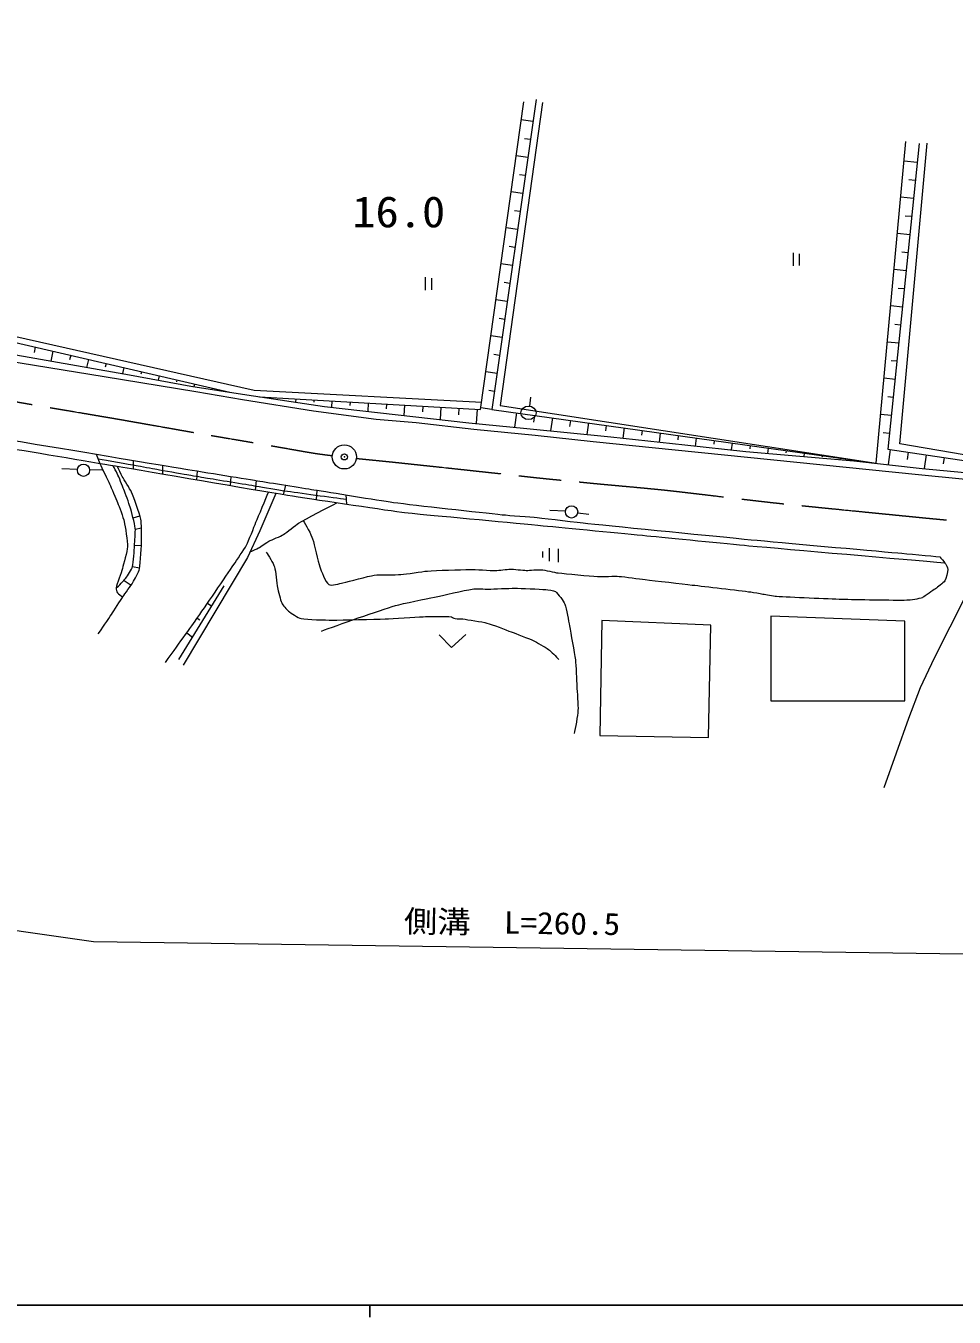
# Model space of a CAD drawing. Units: millimetres, scale not verified. Extents: x 40000 to 680000, y 20000 to 380000.
# Drawn here: x 139605 to 216265, y 204000 to 310588 of the extents above; entities that cross this region are included whole.
import ezdxf
from ezdxf.enums import TextEntityAlignment as Align

# ---------------------------------------------------------------- set-up
doc = ezdxf.new("R2010")
doc.units = ezdxf.units.MM
doc.header["$LTSCALE"] = 1000
doc.header["$PDMODE"] = 32
doc.header["$PDSIZE"] = 500
doc.linetypes.add('CHAIN', pattern=[18.5, 12, -1.5, 3.5, -1.5])
for name, color, linetype, lineweight in [('M-BGD', 7, 'Continuous', 13), ('M-BMK', 2, 'CHAIN', 13), ('M-BMK-SRVR', 3, 'Continuous', 13), ('M-STR-HTXT', 7, 'Continuous', 13), ('M-TTL-BAND', 7, 'Continuous', 25)]:
    doc.layers.add(name, color=color, linetype=linetype, lineweight=lineweight)
doc.styles.add('ＭＳ ゴシック', font='')
doc.styles.get('ＭＳ ゴシック').set_extended_font_data('MS Gothic')

msp = doc.modelspace()

# ---------------------------------------------------------------- linework, layer by layer
at = {"layer": 'M-BGD'}
for p, q in [((181479, 302688), (180515, 302825)), ((181267, 301203), (180786, 301271)), ((209822, 274477), (212274, 301045)), ((181055, 299718), (180097, 299855)), ((213206, 299314), (212124, 299425)), ((180844, 298233), (180366, 298301)), ((213054, 297822), (212520, 297877)), ((180632, 296748), (179678, 296884)), ((212901, 296330), (211848, 296437)), ((180420, 295263), (179945, 295331)), ((212749, 294838), (212230, 294891)), ((180209, 293778), (179260, 293913)), ((212597, 293345), (211573, 293450)), ((179997, 292293), (179524, 292360)), ((202961, 291840), (202961, 290774)), ((203477, 291779), (203477, 290795)), ((212445, 291853), (211940, 291905)), ((179785, 290808), (178842, 290942)), ((212292, 290361), (211297, 290462)), ((172583, 289834), (172583, 288769)), ((173098, 289773), (173098, 288789)), ((179573, 289323), (179103, 289390)), ((212140, 288869), (211650, 288919)), ((179362, 287838), (178424, 287972)), ((211988, 287376), (211021, 287475)), ((179150, 286353), (178683, 286420)), ((211835, 285884), (211360, 285933)), ((178938, 284868), (178006, 285001)), ((140388, 284072), (140284, 283624)), ((141849, 283733), (141659, 282917)), ((211683, 284392), (210746, 284487)), ((143310, 283394), (143224, 283025)), ((144771, 283055), (144619, 282398)), ((146232, 282716), (146165, 282427)), ((178727, 283383), (178262, 283449)), ((211531, 282900), (211069, 282947)), ((147694, 282377), (147578, 281879)), ((149155, 282038), (149105, 281824)), ((150616, 281699), (150533, 281341)), ((178515, 281898), (177588, 282030)), ((211379, 281407), (210470, 281500)), ((152077, 281360), (152044, 281216)), ((153538, 281021), (153488, 280805)), ((155000, 280682), (154987, 280628)), ((158450, 280510), (177250, 279531)), ((178303, 280413), (177841, 280479)), ((161892, 279799), (161877, 279530)), ((163390, 279713), (163378, 279516)), ((164887, 279626), (164857, 279109)), ((166385, 279540), (166367, 279240)), ((167882, 279453), (167843, 278772)), ((169380, 279366), (169358, 278985)), ((170877, 279280), (170828, 278434)), ((181286, 279927), (181205, 279199)), ((211226, 279915), (210779, 279961)), ((172375, 279193), (172348, 278730)), ((173872, 279107), (173814, 278097)), ((175370, 279020), (175338, 278476)), ((176867, 278934), (176800, 277768)), ((178091, 278928), (177170, 279060)), ((180113, 278645), (179946, 277455)), ((181599, 278436), (181519, 277871)), ((183084, 278228), (182934, 277157)), ((211074, 278423), (210195, 278513)), ((184569, 278020), (184499, 277513)), ((186055, 277811), (185921, 276858)), ((187540, 277603), (187477, 277154)), ((189026, 277394), (188908, 276551)), ((190511, 277186), (190455, 276788)), ((191997, 276978), (191892, 276227)), ((193482, 276769), (193433, 276417)), ((194968, 276561), (194876, 275904)), ((196453, 276353), (196410, 276047)), ((197939, 276144), (197859, 275579)), ((210922, 276931), (210390, 276985)), ((145407, 275231), (145710, 274454)), ((199424, 275936), (199389, 275686)), ((200910, 275728), (200849, 275294)), ((202395, 275519), (202370, 275342)), ((203880, 275311), (203842, 275037)), ((205366, 275102), (205352, 275005)), ((210990, 275610), (210806, 274369)), ((212474, 275389), (212386, 274798)), ((213958, 275168), (213790, 274044)), ((142583, 274037), (143871, 273997)), ((144873, 273965), (145908, 273933)), ((148464, 274722), (148464, 273988)), ((150879, 274320), (150879, 273576)), ((206851, 274894), (206835, 274779)), ((208337, 274686), (208333, 274657)), ((215441, 274947), (215363, 274424)), ((153762, 273844), (153693, 273095)), ((156546, 273391), (156474, 272621)), ((158634, 273054), (158551, 272269)), ((161037, 272672), (160854, 271885)), ((163645, 272259), (163584, 271461)), ((148464, 269966), (149032, 270132)), ((182888, 270605), (184175, 270564)), ((185175, 270393), (186083, 270272)), ((148647, 269050), (149160, 269148)), ((148582, 267690), (149155, 267729)), ((182274, 267202), (182274, 266716)), ((182825, 267468), (182825, 266401)), ((183556, 267420), (183556, 266308)), ((148420, 265952), (149006, 265857)), ((147722, 264810), (148295, 264411)), ((152247, 258274), (155981, 264367)), ((154611, 262934), (154958, 262697)), ((153761, 261699), (153970, 261552)), ((152891, 260476), (153381, 260124))]:
    msp.add_line(p, q, dxfattribs=at)
for points in [[(137067, 310588), (131831, 286056), (156461, 280344)], [(137553, 310268), (132392, 286377), (158450, 280510)], [(158897, 279972), (177150, 278917), (180725, 304317)], [(181737, 304501), (178091, 278928), (209822, 274477)], [(182264, 304248), (178774, 279256), (209822, 274477)], [(213365, 300872), (210790, 275640), (238334, 271537)], [(238334, 271537), (211764, 276096), (214032, 300898)], [(68053, 294650), (72008, 294032), (78579, 292826), (84088, 291933), (89829, 290955), (96914, 289726), (107732, 287960), (127776, 284609), (146077, 281630), (153643, 280393), (157486, 279742), (163363, 278811), (168522, 278133), (171833, 277840), (176606, 277308), (181659, 276790), (186446, 276284), (193214, 275593), (213308, 273542), (227748, 272119)], [(84247, 292577), (92624, 291261), (98236, 290277), (104312, 289360), (115242, 287405), (130481, 284877), (148167, 281775), (153233, 280844), (157861, 280126), (164266, 279176), (176187, 277829), (180963, 277354), (187912, 276659), (194033, 275995), (199065, 275448), (207973, 274681), (213614, 274060), (218919, 273555)], [(160239, 271987), (158920, 268915), (157917, 266714), (152598, 257809)], [(166040, 271868), (166053, 271517), (166088, 271087)], [(210486, 247722), (212509, 253439), (213493, 255969), (214653, 258418), (218522, 266099)], [(173724, 260315), (174762, 259284), (175942, 260335)]]:
    msp.add_lwpolyline(points, dxfattribs=at)
for points in [[(187179, 261495), (186997, 252022), (195964, 251841), (196175, 261125)], [(201117, 261873), (201117, 254880), (212178, 254880), (212178, 261436)]]:
    msp.add_lwpolyline(points, close=True, dxfattribs=at)
for centre, radius in [((165907, 275008), 996), ((144369, 273902), 508), ((184673, 270469), 508)]:
    msp.add_circle(centre, radius, dxfattribs=at)
msp.add_ellipse((181122, 278645), major_axis=(630, 0), ratio=0.887417, dxfattribs=at)
for points, knots in [([(215502, 266246), (212262, 266515), (202543, 267358), (199304, 267652), (197617, 267804), (192560, 268312), (190874, 268476), (189167, 268642), (184045, 269137), (182338, 269300), (180217, 269503), (173854, 270100), (171733, 270303), (171515, 270323), (170859, 270386), (170641, 270418), (168757, 270691), (163105, 271521), (161226, 271825), (158379, 272285), (149854, 273755), (147011, 274235), (145097, 274558), (139351, 275514), (137437, 275840), (132719, 276646), (118567, 279073), (113853, 279897), (110241, 280527), (99417, 282474), (95807, 283109), (93243, 283560), (85548, 284888), (82983, 285328), (81901, 285514), (78651, 286051), (77570, 286239), (75450, 286608), (69094, 287730), (66976, 288110)], [0, 0, 0, 0, 1, 1, 1, 2, 2, 2, 3, 3, 3, 4, 4, 4, 5, 5, 5, 6, 6, 6, 7, 7, 7, 8, 8, 8, 9, 9, 9, 10, 10, 10, 11, 11, 11, 12, 12, 12, 13, 13, 13, 13]), ([(67055, 288612), (68405, 288363), (72459, 287637), (73812, 287403), (79099, 286490), (94965, 283783), (100253, 282877), (105036, 282058), (119384, 279590), (124169, 278781), (129811, 277828), (146746, 275007), (152391, 274069), (153661, 273858), (157473, 273241), (158744, 273036), (159673, 272887), (162463, 272447), (163392, 272299), (164705, 272091), (168637, 271431), (169954, 271256), (171749, 271018), (177151, 270427), (178952, 270237), (179528, 270176), (181265, 270058), (181842, 269999), (182677, 269914), (185178, 269604), (186014, 269518), (188710, 269239), (196800, 268430), (199498, 268174), (201921, 267943), (209197, 267301), (211622, 267081), (212311, 267018), (214379, 266827), (215068, 266762)], [0, 0, 0, 0, 1, 1, 1, 2, 2, 2, 3, 3, 3, 4, 4, 4, 5, 5, 5, 6, 6, 6, 7, 7, 7, 8, 8, 8, 9, 9, 9, 10, 10, 10, 11, 11, 11, 12, 12, 12, 13, 13, 13, 13]), ([(145549, 274867), (145563, 274864), (145604, 274857), (145617, 274855), (146239, 274742), (148105, 274406), (148726, 274294), (149065, 274233), (150080, 274048), (150418, 273987), (150917, 273898), (152414, 273632), (152913, 273545), (153218, 273492), (154133, 273337), (154438, 273286), (155283, 273148), (157818, 272740), (158663, 272602), (159129, 272526), (160528, 272283), (160996, 272214), (162006, 272066), (165040, 271648), (166053, 271517)], [0, 0, 0, 0, 1, 1, 1, 2, 2, 2, 3, 3, 3, 4, 4, 4, 5, 5, 5, 6, 6, 6, 7, 7, 7, 8, 8, 8, 8]), ([(145586, 260397), (145809, 260714), (146464, 261674), (146678, 261998), (146870, 262288), (147421, 263174), (147614, 263463), (147775, 263703), (148301, 264395), (148449, 264643), (148577, 264859), (148942, 265530), (148991, 265776), (149088, 266256), (149155, 267729), (149168, 268219), (149176, 268550), (149170, 269550), (149100, 269874), (149000, 270334), (148514, 271667), (148326, 272099), (148207, 272374), (147718, 273132), (147573, 273395), (147486, 273554), (147241, 274043), (147166, 274209)], [0, 0, 0, 0, 1, 1, 1, 2, 2, 2, 3, 3, 3, 4, 4, 4, 5, 5, 5, 6, 6, 6, 7, 7, 7, 8, 8, 8, 9, 9, 9, 9]), ([(145710, 274454), (145879, 274121), (146367, 273111), (146522, 272771), (146661, 272466), (147058, 271543), (147180, 271231), (147300, 270924), (147657, 269999), (147729, 269677), (147821, 269267), (148010, 268014), (147994, 267594), (147980, 267223), (147678, 266142), (147580, 265783), (147492, 265460), (147133, 264517), (147065, 264189), (147048, 264109), (147117, 263860), (147166, 263795), (147234, 263706), (147510, 263502), (147614, 263463)], [0, 0, 0, 0, 1, 1, 1, 2, 2, 2, 3, 3, 3, 4, 4, 4, 5, 5, 5, 6, 6, 6, 7, 7, 7, 8, 8, 8, 8]), ([(147065, 264189), (147243, 264327), (147722, 264810), (147860, 264989), (147996, 265165), (148363, 265737), (148420, 265952), (148510, 266289), (148558, 267342), (148582, 267690), (148602, 267978), (148673, 268846), (148641, 269132), (148601, 269486), (148324, 270520), (148223, 270861), (148135, 271157), (147811, 272026), (147701, 272314), (147599, 272579), (147277, 273367), (147159, 273625), (147098, 273758), (146888, 274145), (146810, 274269)], [0, 0, 0, 0, 1, 1, 1, 2, 2, 2, 3, 3, 3, 4, 4, 4, 5, 5, 5, 6, 6, 6, 7, 7, 7, 8, 8, 8, 8]), ([(151129, 258049), (151650, 258750), (153184, 260875), (153685, 261591), (154316, 262491), (156170, 265218), (156785, 266129), (156998, 266443), (157647, 267380), (157823, 267716), (158014, 268080), (158452, 269236), (158610, 269616), (158816, 270110), (159435, 271592), (159642, 272086)], [0, 0, 0, 0, 1, 1, 1, 2, 2, 2, 3, 3, 3, 4, 4, 4, 5, 5, 5, 5]), ([(158125, 267172), (158269, 267226), (158686, 267419), (158819, 267494), (158998, 267594), (159503, 267948), (159684, 268045), (159916, 268169), (160655, 268459), (160880, 268596), (161148, 268757), (161866, 269367), (162134, 269526), (162746, 269890), (164631, 270900), (165274, 271208)], [0, 0, 0, 0, 1, 1, 1, 2, 2, 2, 3, 3, 3, 4, 4, 4, 5, 5, 5, 5]), ([(162519, 269747), (162710, 269470), (163173, 268565), (163286, 268248), (163448, 267795), (163721, 266374), (163882, 265921), (163991, 265613), (164359, 264655), (164627, 264469), (164817, 264337), (165550, 264557), (165777, 264604), (166301, 264712), (167849, 265164), (168379, 265240), (168815, 265303), (170143, 265263), (170582, 265297), (171022, 265332), (172328, 265550), (172767, 265582), (173463, 265634), (175555, 265709), (176253, 265715), (176682, 265719), (177969, 265626), (178399, 265630), (178641, 265632), (179363, 265743), (179605, 265744), (179872, 265745), (180668, 265644), (180935, 265639), (181184, 265635), (181931, 265716), (182179, 265696), (182459, 265674), (183278, 265463), (183556, 265430), (184208, 265353), (186169, 265182), (186824, 265145), (187180, 265125), (188253, 265170), (188609, 265145), (189037, 265116), (190311, 264930), (190737, 264879), (191517, 264787), (193860, 264525), (194640, 264433), (195607, 264320), (198508, 263980), (199473, 263856), (199673, 263831), (200268, 263718), (200466, 263685), (200689, 263648), (201356, 263542), (201579, 263509)], [0, 0, 0, 0, 1, 1, 1, 2, 2, 2, 3, 3, 3, 4, 4, 4, 5, 5, 5, 6, 6, 6, 7, 7, 7, 8, 8, 8, 9, 9, 9, 10, 10, 10, 11, 11, 11, 12, 12, 12, 13, 13, 13, 14, 14, 14, 15, 15, 15, 16, 16, 16, 17, 17, 17, 18, 18, 18, 19, 19, 19, 20, 20, 20, 20]), ([(159443, 267131), (159628, 266924), (160049, 266193), (160135, 265930), (160243, 265600), (160329, 264554), (160397, 264214), (160449, 263958), (160627, 263189), (160737, 262952), (160810, 262793), (161156, 262383), (161293, 262273), (161482, 262122), (162107, 261718), (162344, 261670), (162842, 261568), (164373, 261543), (164882, 261541), (165760, 261536), (168393, 261603), (169271, 261636), (169898, 261659), (171778, 261799), (172405, 261819), (172874, 261834), (174284, 261838), (174752, 261812), (174919, 261582), (175501, 261669), (175689, 261636), (176087, 261566), (177292, 261402), (177683, 261297), (178092, 261186), (179275, 260714), (179671, 260564), (180037, 260425), (181141, 260018), (181496, 259852), (181760, 259728), (182523, 259292), (182758, 259119), (182948, 258979), (183460, 258483), (183606, 258298)], [0, 0, 0, 0, 1, 1, 1, 2, 2, 2, 3, 3, 3, 4, 4, 4, 5, 5, 5, 6, 6, 6, 7, 7, 7, 8, 8, 8, 9, 9, 9, 10, 10, 10, 11, 11, 11, 12, 12, 12, 13, 13, 13, 14, 14, 14, 15, 15, 15, 15]), ([(215068, 266762), (215167, 266670), (215428, 266359), (215502, 266246), (215565, 266150), (215749, 265839), (215748, 265723), (215745, 265525), (215591, 264933), (215483, 264766), (215375, 264599), (214876, 264248), (214717, 264129), (214509, 263974), (213870, 263534), (213651, 263396)], [0, 0, 0, 0, 1, 1, 1, 2, 2, 2, 3, 3, 3, 4, 4, 4, 5, 5, 5, 5]), ([(164017, 260627), (165220, 261095), (168884, 262356), (170120, 262728), (170754, 262918), (172705, 263293), (173352, 263432), (173976, 263567), (175844, 264003), (176476, 264097), (176739, 264137), (177540, 264092), (177806, 264097), (178237, 264106), (179529, 264167), (179960, 264164), (180476, 264159), (182025, 264100), (182540, 264057), (182705, 264044), (183219, 263985), (183351, 263885), (183556, 263728), (184025, 263087), (184122, 262847), (184259, 262507), (184426, 261413), (184494, 261052), (184599, 260495), (184917, 258823), (184986, 258260), (185040, 257824), (185084, 256505), (185106, 256066), (185126, 255667), (185222, 254470), (185199, 254072), (185177, 253689), (184985, 252552), (184880, 252183)], [0, 0, 0, 0, 1, 1, 1, 2, 2, 2, 3, 3, 3, 4, 4, 4, 5, 5, 5, 6, 6, 6, 7, 7, 7, 8, 8, 8, 9, 9, 9, 10, 10, 10, 11, 11, 11, 12, 12, 12, 13, 13, 13, 13]), ([(201579, 263509), (202662, 263442), (205913, 263296), (206997, 263265), (208070, 263234), (211290, 263177), (212363, 263198), (212624, 263203), (213401, 263323), (213651, 263396)], [0, 0, 0, 0, 1, 1, 1, 2, 2, 2, 3, 3, 3, 3])]:
    msp.add_open_spline(points, degree=3, knots=knots, dxfattribs=at)
at = {"layer": 'M-BMK'}
for points, knots in [([(68679, 291544), (72889, 290838), (85516, 288693), (89724, 287970), (92444, 287502), (100597, 286057), (103316, 285587), (106012, 285120), (114102, 283735), (116800, 283281), (118066, 283067), (121869, 282457), (123136, 282245), (124738, 281977), (129540, 281155), (131140, 280881), (133011, 280560), (138620, 279588), (140491, 279268), (141826, 279039), (145835, 278366), (147170, 278136), (148546, 277898), (152671, 277164), (154047, 276925), (155050, 276751), (158060, 276244), (159062, 276071), (159924, 275923), (162506, 275462), (163368, 275321), (163675, 275270), (164591, 275152), (164916, 275112)], [0, 0, 0, 0, 1, 1, 1, 2, 2, 2, 3, 3, 3, 4, 4, 4, 5, 5, 5, 6, 6, 6, 7, 7, 7, 8, 8, 8, 9, 9, 9, 10, 10, 10, 11, 11, 11, 11]), ([(166896, 274886), (166967, 274878), (167029, 274871), (167079, 274866), (167661, 274804), (169408, 274636), (169989, 274574), (171647, 274399), (176619, 273863), (178276, 273683), (178995, 273605), (181152, 273358), (181871, 273283), (182849, 273181), (185784, 272893), (186763, 272799), (187893, 272690), (191285, 272388), (192414, 272267), (194217, 272072), (199616, 271412), (201419, 271219), (203853, 270958), (211161, 270237), (213598, 269996), (214811, 269876), (218454, 269541), (219667, 269417), (222030, 269174), (229115, 268407), (231478, 268161), (232421, 268063), (235251, 267802), (236193, 267700), (236554, 267661), (237630, 267492), (237991, 267456), (238823, 267371), (241320, 267120), (242156, 267096), (243084, 267069), (245870, 267166), (246797, 267199), (247541, 267226), (249773, 267323), (250513, 267399), (251265, 267476), (253505, 267840), (254251, 267962), (254765, 268046), (256303, 268332), (256815, 268430), (257583, 268578), (259882, 269037), (260648, 269190), (261317, 269323), (263328, 269710), (263993, 269862), (264000, 269863), (264006, 269865), (264014, 269866)], [0, 0, 0, 0, 1, 1, 1, 2, 2, 2, 3, 3, 3, 4, 4, 4, 5, 5, 5, 6, 6, 6, 7, 7, 7, 8, 8, 8, 9, 9, 9, 10, 10, 10, 11, 11, 11, 12, 12, 12, 13, 13, 13, 14, 14, 14, 15, 15, 15, 16, 16, 16, 17, 17, 17, 18, 18, 18, 19, 19, 19, 20, 20, 20, 20])]:
    msp.add_open_spline(points, degree=3, knots=knots, dxfattribs=at)
at = {"layer": 'M-BMK-SRVR'}
msp.add_point((165907, 275008), dxfattribs=at)
at = {"layer": 'M-STR-HTXT'}
msp.add_lwpolyline([(60574, 247113), (145207, 235020), (325723, 232455)], dxfattribs=at)
at = {"layer": 'M-TTL-BAND'}
for p, q in [((40000, 205000), (579000, 205000)), ((168000, 205000), (168000, 204000))]:
    msp.add_line(p, q, dxfattribs=at)

# ---------------------------------------------------------------- texts
at = {"layer": 'M-BGD', "style": 'ＭＳ ゴシック', "width": 1.1}
msp.add_text('16.0', height=2566, dxfattribs=at).set_placement((166559, 293187), align=Align.BOTTOM_LEFT)
at = {"layer": 'M-STR-HTXT', "style": 'ＭＳ ゴシック', "width": 1.1}
msp.add_text('側溝\u3000L=260.5', height=1833, rotation=359.228, dxfattribs=at).set_placement((170816, 235223), align=Align.BOTTOM_LEFT)

doc.saveas('drawing.dxf')
